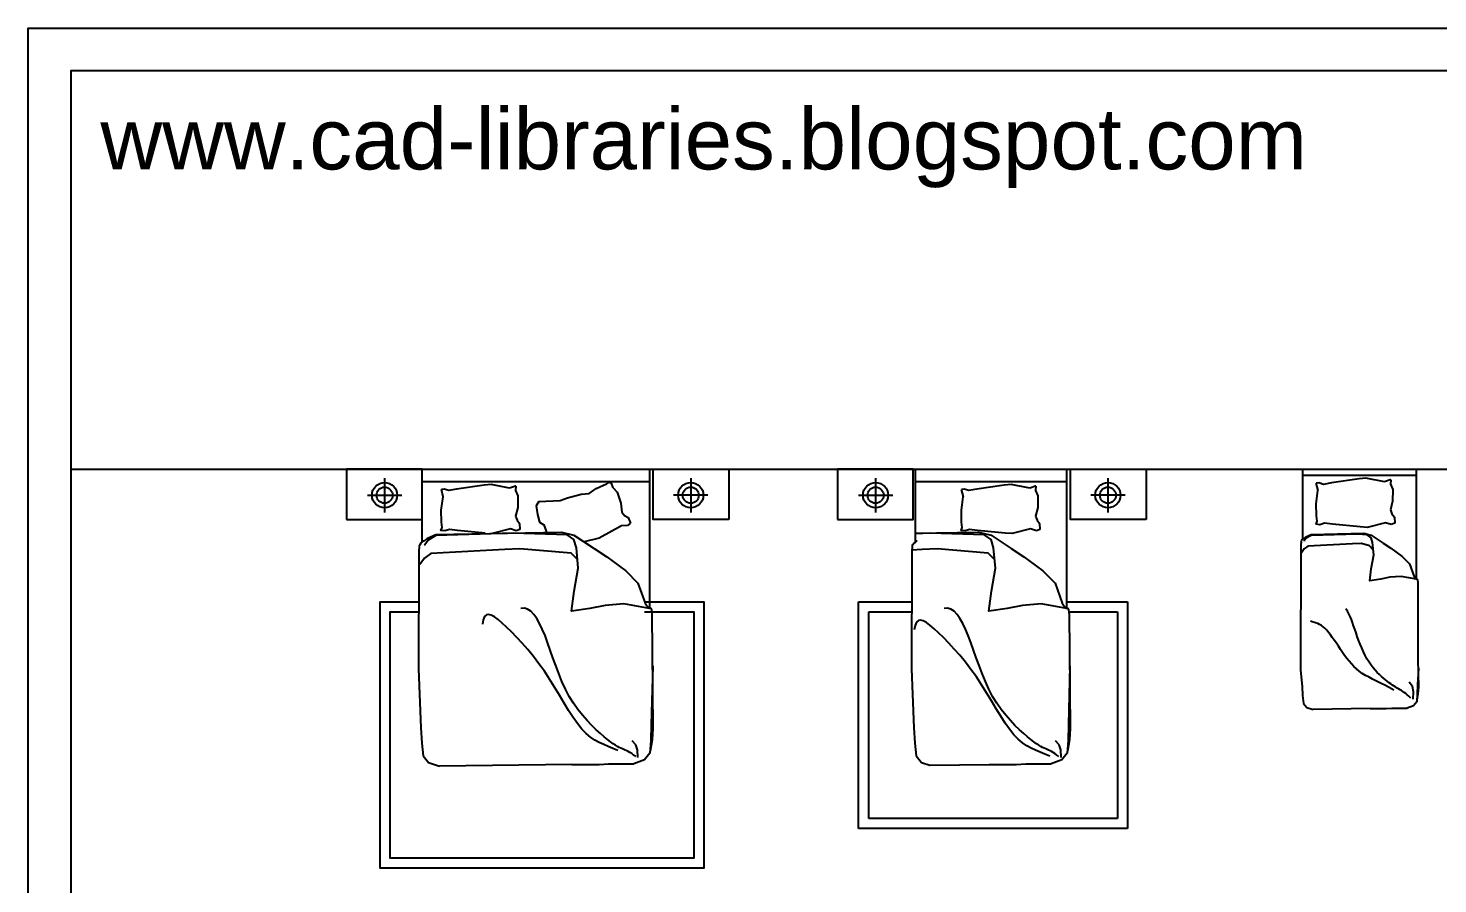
# Model space of a CAD drawing. Header units: inches. Extents: x 8.1 to 50.6, y 12.7 to 37.5.
# Drawn here: x 29.55 to 40.73, y 30.74 to 37.52 of the extents above; entities that cross this region are included whole.
import ezdxf

# ---------------------------------------------------------------- set-up
doc = ezdxf.new("R2010")
doc.units = ezdxf.units.IN
doc.header["$MEASUREMENT"] = 0
for name, color, linetype in [('02', 2, 'Continuous'), ('1', 1, 'Continuous'), ('kadrbm', 4, 'Continuous')]:
    doc.layers.add(name, color=color, linetype=linetype)
doc.styles.add('bmmm', font='swissel.ttf')

# ---------------------------------------------------------------- blocks, each defined once
blk = doc.blocks.new('kadrbm')
at = {"layer": 'kadrbm', "color": 4}
blk.add_lwpolyline([(0, 0), (0, 24.797), (21, 24.797), (21, 0), (0, 0)], close=True, dxfattribs=at)
blk.add_lwpolyline([(20.663, 0.326), (20.663, 24.46), (0.337, 24.46), (0.337, 0.326), (20.663, 0.326)], dxfattribs=at)
at = {"layer": 'kadrbm', "color": 211, "true_color": 0xf674fb, "style": 'bmmm'}
blk.add_text('www.cad-libraries.blogspot.com', height=0.48513, dxfattribs=at).set_placement((0.573, 23.677))

msp = doc.modelspace()

# ---------------------------------------------------------------- linework, layer by layer
at = {"layer": '02'}
for p, q in [((32.675, 33.446), (32.675, 34.025)), ((36.584, 33.446), (36.584, 34.025)), ((37.784, 32.923), (37.784, 34.025)), ((39.657, 33.469), (39.657, 34.025)), ((40.557, 33.155), (40.557, 34.025)), ((32.376, 33.954), (32.376, 33.682)), ((33.22, 33.904), (33.165, 33.898)), ((33.367, 33.873), (33.22, 33.904)), ((33.413, 33.89), (33.367, 33.873)), ((33.417, 33.889), (33.413, 33.89)), ((33.417, 33.889), (33.413, 33.855)), ((33.417, 33.889), (33.413, 33.855)), ((33.998, 33.832), (34.054, 33.87)), ((33.998, 33.832), (34.054, 33.87)), ((34.054, 33.87), (34.134, 33.907)), ((34.187, 33.876), (34.219, 33.841)), ((34.803, 33.954), (34.803, 33.682)), ((36.269, 33.954), (36.269, 33.682)), ((37.784, 33.925), (36.586, 33.925)), ((37.343, 33.904), (37.289, 33.898)), ((37.491, 33.873), (37.343, 33.904)), ((37.536, 33.89), (37.491, 33.873)), ((37.54, 33.889), (37.536, 33.89)), ((37.54, 33.889), (37.537, 33.855)), ((37.54, 33.889), (37.537, 33.855)), ((38.111, 33.954), (38.111, 33.682)), ((39.778, 33.855), (39.763, 33.913)), ((40.157, 33.954), (40.102, 33.948)), ((40.304, 33.923), (40.157, 33.954)), ((40.35, 33.94), (40.304, 33.923)), ((40.354, 33.939), (40.35, 33.94)), ((40.354, 33.939), (40.351, 33.905)), ((40.354, 33.939), (40.351, 33.905)), ((40.351, 33.905), (40.369, 33.862)), ((32.24, 33.818), (32.512, 33.818)), ((32.841, 33.805), (32.826, 33.863)), ((33.413, 33.855), (33.432, 33.812)), ((33.432, 33.812), (33.431, 33.72)), ((33.6, 33.767), (33.769, 33.777)), ((33.769, 33.777), (33.826, 33.798)), ((33.826, 33.798), (33.935, 33.827)), ((33.935, 33.827), (33.998, 33.832)), ((34.219, 33.841), (34.25, 33.754)), ((34.25, 33.754), (34.257, 33.684)), ((34.939, 33.818), (34.667, 33.818)), ((36.133, 33.818), (36.405, 33.818)), ((36.965, 33.805), (36.949, 33.863)), ((37.537, 33.855), (37.555, 33.812)), ((37.555, 33.812), (37.554, 33.72)), ((38.247, 33.818), (37.975, 33.818)), ((40.368, 33.77), (40.352, 33.701)), ((40.369, 33.862), (40.368, 33.77)), ((33.431, 33.72), (33.414, 33.652)), ((33.414, 33.652), (33.426, 33.619)), ((34.257, 33.684), (34.279, 33.658)), ((34.279, 33.658), (34.307, 33.64)), ((37.554, 33.72), (37.538, 33.652)), ((37.538, 33.652), (37.549, 33.619)), ((40.352, 33.701), (40.363, 33.669)), ((40.363, 33.669), (40.383, 33.643)), ((40.383, 33.643), (40.386, 33.595)), ((33.374, 33.55), (33.228, 33.513)), ((33.42, 33.536), (33.374, 33.55)), ((33.449, 33.545), (33.42, 33.536)), ((33.426, 33.619), (33.446, 33.593)), ((33.446, 33.593), (33.449, 33.545)), ((34.254, 33.576), (34.076, 33.476)), ((34.302, 33.577), (34.254, 33.576)), ((34.326, 33.596), (34.302, 33.577)), ((34.307, 33.64), (34.326, 33.596)), ((37.498, 33.55), (37.352, 33.513)), ((37.544, 33.536), (37.498, 33.55)), ((37.572, 33.545), (37.544, 33.536)), ((37.549, 33.619), (37.569, 33.593)), ((37.569, 33.593), (37.572, 33.545)), ((40.166, 33.563), (40.111, 33.566)), ((40.312, 33.6), (40.166, 33.563)), ((40.358, 33.585), (40.312, 33.6)), ((40.386, 33.595), (40.358, 33.585)), ((37.352, 33.513), (37.297, 33.517)), ((39.642, 33.445), (39.641, 33.428)), ((39.641, 33.428), (39.641, 33.389)), ((32.648, 33.313), (32.645, 32.442)), ((32.65, 33.406), (32.647, 33.379)), ((32.647, 33.379), (32.648, 33.313)), ((36.557, 33.313), (36.553, 32.442)), ((36.559, 33.406), (36.556, 33.379)), ((36.556, 33.379), (36.557, 33.313)), ((39.641, 33.389), (39.639, 32.431)), ((40.214, 33.398), (40.202, 33.398)), ((40.556, 33.153), (40.558, 33.154)), ((40.572, 32.517), (40.57, 33.122)), ((36.134, 31.173), (36.134, 32.973)), ((36.134, 32.973), (36.556, 32.973)), ((37.784, 32.973), (38.266, 32.973)), ((38.266, 32.973), (38.266, 31.173)), ((34.473, 32.92), (34.477, 32.922)), ((34.5, 32.585), (34.497, 32.868)), ((36.214, 31.253), (36.214, 32.893)), ((36.214, 32.893), (36.555, 32.893)), ((37.781, 32.92), (37.785, 32.922)), ((37.803, 32.893), (38.186, 32.893)), ((37.808, 32.585), (37.805, 32.868)), ((38.186, 32.893), (38.186, 31.253)), ((34.506, 31.966), (34.5, 32.585)), ((37.814, 31.966), (37.808, 32.585)), ((32.645, 32.442), (32.664, 31.974)), ((34.502, 32.464), (34.49, 31.996)), ((36.553, 32.442), (36.572, 31.974)), ((37.81, 32.464), (37.798, 31.996)), ((39.639, 32.431), (39.65, 32.301)), ((40.573, 32.445), (40.566, 32.314)), ((40.575, 32.296), (40.572, 32.517)), ((39.65, 32.301), (39.654, 32.228)), ((40.526, 32.301), (40.5, 32.335)), ((40.534, 32.259), (40.526, 32.301)), ((40.566, 32.314), (40.564, 32.24)), ((39.654, 32.228), (39.661, 32.167)), ((40.53, 32.2), (40.534, 32.259)), ((40.564, 32.24), (40.559, 32.18)), ((40.562, 32.191), (40.572, 32.244)), ((40.572, 32.244), (40.575, 32.296)), ((39.661, 32.167), (39.687, 32.135)), ((39.687, 32.135), (39.738, 32.118)), ((40.189, 32.125), (39.738, 32.118)), ((40.189, 32.125), (40.317, 32.125)), ((40.317, 32.125), (40.363, 32.128)), ((40.363, 32.128), (40.483, 32.128)), ((40.534, 32.147), (40.483, 32.128)), ((40.559, 32.18), (40.534, 32.147)), ((32.664, 31.974), (32.67, 31.852)), ((34.49, 31.996), (34.487, 31.873)), ((34.501, 31.88), (34.506, 31.966)), ((36.572, 31.974), (36.579, 31.852)), ((37.798, 31.996), (37.795, 31.873)), ((37.809, 31.88), (37.814, 31.966)), ((34.368, 31.839), (34.339, 31.87)), ((34.487, 31.873), (34.479, 31.772)), ((34.484, 31.791), (34.501, 31.88)), ((37.725, 31.839), (37.695, 31.87)), ((37.795, 31.873), (37.787, 31.772)), ((37.792, 31.791), (37.809, 31.88)), ((32.67, 31.852), (32.681, 31.751)), ((32.681, 31.751), (32.725, 31.698)), ((34.382, 31.798), (34.368, 31.839)), ((34.384, 31.738), (34.382, 31.798)), ((34.479, 31.772), (34.437, 31.718)), ((36.579, 31.852), (36.59, 31.751)), ((36.59, 31.751), (36.634, 31.698)), ((37.738, 31.798), (37.725, 31.839)), ((37.741, 31.738), (37.738, 31.798)), ((37.787, 31.772), (37.745, 31.718)), ((32.725, 31.698), (32.81, 31.669)), ((33.861, 31.681), (32.81, 31.669)), ((33.861, 31.681), (34.076, 31.681)), ((34.076, 31.681), (34.152, 31.686)), ((34.152, 31.686), (34.352, 31.686)), ((34.437, 31.718), (34.352, 31.686)), ((36.634, 31.698), (36.7, 31.676)), ((36.7, 31.676), (37.169, 31.681)), ((37.169, 31.681), (37.384, 31.681)), ((37.384, 31.681), (37.46, 31.686)), ((37.46, 31.686), (37.66, 31.686)), ((37.745, 31.718), (37.66, 31.686)), ((38.186, 31.253), (36.214, 31.253)), ((38.266, 31.173), (36.134, 31.173))]:
    msp.add_line(p, q, dxfattribs=at)
for points in [[(32.073, 33.625), (32.673, 33.625), (32.673, 34.025), (32.073, 34.025)], [(35.106, 33.625), (34.506, 33.625), (34.506, 34.025), (35.106, 34.025)], [(35.966, 33.625), (36.566, 33.625), (36.566, 34.025), (35.966, 34.025)], [(38.414, 33.625), (37.814, 33.625), (37.814, 34.025), (38.414, 34.025)]]:
    msp.add_lwpolyline(points, close=True, dxfattribs=at)
for points in [[(32.675, 34.025), (34.476, 34.025), (34.476, 32.923)], [(36.584, 34.025), (37.784, 34.025)], [(39.657, 34.025), (40.557, 34.025)], [(34.476, 33.925), (32.675, 33.925)], [(33.165, 33.898), (32.947, 33.865), (32.884, 33.855), (32.847, 33.867), (32.826, 33.863)], [(34.187, 33.876), (34.176, 33.913), (34.152, 33.92), (34.134, 33.907)], [(37.784, 33.925), (36.584, 33.925)], [(37.289, 33.898), (37.071, 33.865), (37.008, 33.855), (36.97, 33.867), (36.949, 33.863)], [(40.557, 33.975), (39.657, 33.975)], [(40.102, 33.948), (39.884, 33.915), (39.821, 33.904), (39.784, 33.916), (39.763, 33.913)], [(33.174, 33.517), (32.954, 33.539), (32.891, 33.547), (32.854, 33.534), (32.823, 33.537), (32.832, 33.562), (32.827, 33.603), (32.825, 33.699), (32.839, 33.805)], [(33.6, 33.767), (33.577, 33.733), (33.588, 33.664), (33.605, 33.603), (33.638, 33.583), (33.657, 33.533), (33.658, 33.524)], [(37.297, 33.517), (37.078, 33.539), (37.014, 33.547), (36.978, 33.534), (36.947, 33.537), (36.955, 33.562), (36.95, 33.603), (36.949, 33.699), (36.962, 33.805)], [(40.111, 33.566), (39.892, 33.589), (39.828, 33.597), (39.791, 33.583), (39.761, 33.587), (39.769, 33.612), (39.764, 33.653), (39.762, 33.749), (39.776, 33.855)], [(32.651, 33.408), (32.657, 33.427), (32.665, 33.441), (32.675, 33.446), (32.687, 33.457), (32.689, 33.457)], [(34.476, 32.919), (34.274, 32.955), (34.125, 32.943), (34.004, 32.919), (33.859, 32.899), (33.879, 33.056), (33.911, 33.239), (33.897, 33.401), (33.876, 33.467), (33.823, 33.504), (33.396, 33.516), (32.783, 33.498), (32.72, 33.46), (32.694, 33.424), (32.69, 33.42)], [(32.691, 33.457), (32.715, 33.478), (32.783, 33.507), (33.778, 33.526), (33.877, 33.501), (34.037, 33.394), (34.138, 33.328), (34.289, 33.217), (34.385, 33.119), (34.442, 32.962), (34.47, 32.92)], [(34.076, 33.476), (33.958, 33.447)], [(36.56, 33.408), (36.565, 33.427), (36.574, 33.441), (36.584, 33.446), (36.596, 33.457), (36.598, 33.457)], [(36.584, 33.516), (37.085, 33.526), (37.185, 33.501), (37.345, 33.394), (37.445, 33.328), (37.596, 33.217), (37.693, 33.119), (37.749, 32.962), (37.777, 32.92)], [(37.784, 32.919), (37.582, 32.955), (37.433, 32.943), (37.312, 32.919), (37.167, 32.899), (37.187, 33.056), (37.219, 33.239), (37.205, 33.401), (37.184, 33.467), (37.131, 33.504), (36.704, 33.516), (36.584, 33.512)], [(39.643, 33.446), (39.646, 33.457), (39.651, 33.466), (39.657, 33.469), (39.665, 33.475), (39.666, 33.475)], [(40.211, 33.388), (40.184, 33.416), (40.121, 33.436), (40.05, 33.432), (39.697, 33.414), (39.667, 33.392), (39.645, 33.362)], [(40.557, 33.153), (40.436, 33.174), (40.347, 33.167), (40.274, 33.152), (40.188, 33.14), (40.199, 33.235), (40.219, 33.345), (40.21, 33.442), (40.197, 33.481), (40.166, 33.503), (40.09, 33.51), (39.722, 33.499), (39.684, 33.477), (39.668, 33.455), (39.666, 33.453)], [(39.667, 33.475), (39.681, 33.488), (39.722, 33.505), (40.139, 33.517), (40.198, 33.501), (40.294, 33.438), (40.354, 33.398), (40.445, 33.331), (40.503, 33.273), (40.537, 33.178), (40.553, 33.153)], [(33.899, 33.312), (33.854, 33.358), (33.448, 33.392), (33.33, 33.386), (32.742, 33.356), (32.692, 33.319), (32.655, 33.269)], [(37.207, 33.312), (37.162, 33.358), (36.756, 33.392), (36.637, 33.386), (36.556, 33.381)], [(40.57, 33.123), (40.568, 33.147), (40.561, 33.154), (40.557, 33.155)], [(34.437, 32.973), (34.908, 32.973), (34.908, 30.859), (32.341, 30.859), (32.341, 32.973), (32.647, 32.973)], [(34.437, 32.893), (34.828, 32.893), (34.828, 30.939), (32.421, 30.939), (32.421, 32.893), (32.647, 32.893)], [(34.225, 31.792), (34.186, 31.809), (34.149, 31.824), (34.113, 31.84), (34.077, 31.856), (34.043, 31.876), (34.008, 31.899), (33.974, 31.928), (33.94, 31.963), (33.905, 32.006), (33.871, 32.056), (33.835, 32.11), (33.799, 32.169), (33.762, 32.231), (33.724, 32.295), (33.684, 32.358), (33.643, 32.421), (33.6, 32.481), (33.556, 32.538), (33.511, 32.593), (33.467, 32.643), (33.424, 32.69), (33.382, 32.733), (33.343, 32.771), (33.307, 32.804), (33.275, 32.831), (33.246, 32.852), (33.221, 32.866), (33.2, 32.871), (33.183, 32.868), (33.169, 32.855), (33.158, 32.83), (33.151, 32.795)], [(34.367, 31.745), (34.35, 31.757), (34.335, 31.768), (34.321, 31.777), (34.308, 31.784), (34.296, 31.79), (34.284, 31.795), (34.273, 31.801), (34.261, 31.806), (34.249, 31.811), (34.236, 31.818), (34.222, 31.825), (34.206, 31.835), (34.188, 31.847), (34.167, 31.862), (34.144, 31.88), (34.117, 31.902), (34.087, 31.927), (34.054, 31.957), (34.018, 31.992), (33.982, 32.03), (33.945, 32.072), (33.908, 32.118), (33.873, 32.168), (33.84, 32.222), (33.81, 32.28), (33.782, 32.341), (33.757, 32.403), (33.733, 32.466), (33.711, 32.529), (33.689, 32.59), (33.668, 32.649), (33.648, 32.704), (33.626, 32.755), (33.605, 32.801), (33.582, 32.84), (33.559, 32.873), (33.535, 32.898), (33.51, 32.914), (33.484, 32.921), (33.457, 32.918)], [(34.497, 32.87), (34.494, 32.909), (34.483, 32.921), (34.476, 32.923)], [(37.723, 31.745), (37.706, 31.757), (37.691, 31.768), (37.677, 31.777), (37.664, 31.784), (37.652, 31.79), (37.641, 31.795), (37.629, 31.801), (37.618, 31.806), (37.605, 31.811), (37.592, 31.818), (37.578, 31.825), (37.562, 31.835), (37.544, 31.847), (37.524, 31.862), (37.5, 31.88), (37.473, 31.902), (37.443, 31.927), (37.41, 31.957), (37.374, 31.992), (37.338, 32.03), (37.301, 32.072), (37.264, 32.118), (37.229, 32.168), (37.196, 32.222), (37.166, 32.28), (37.139, 32.341), (37.113, 32.403), (37.089, 32.466), (37.067, 32.529), (37.046, 32.59), (37.025, 32.649), (37.004, 32.704), (36.982, 32.755), (36.961, 32.801), (36.938, 32.84), (36.915, 32.873), (36.891, 32.898), (36.866, 32.914), (36.84, 32.921), (36.813, 32.918)], [(37.805, 32.87), (37.802, 32.909), (37.791, 32.921), (37.784, 32.923)], [(40.513, 32.208), (40.498, 32.223), (40.484, 32.235), (40.472, 32.245), (40.46, 32.254), (40.448, 32.261), (40.438, 32.268), (40.427, 32.274), (40.416, 32.281), (40.404, 32.288), (40.393, 32.295), (40.38, 32.303), (40.368, 32.312), (40.355, 32.321), (40.341, 32.331), (40.326, 32.342), (40.311, 32.354), (40.296, 32.366), (40.279, 32.38), (40.263, 32.395), (40.246, 32.412), (40.229, 32.429), (40.213, 32.449), (40.197, 32.471), (40.181, 32.494), (40.165, 32.52), (40.151, 32.547), (40.137, 32.576), (40.123, 32.606), (40.111, 32.636), (40.099, 32.667), (40.088, 32.697), (40.078, 32.726), (40.068, 32.755), (40.059, 32.782), (40.05, 32.808), (40.041, 32.833), (40.032, 32.856), (40.021, 32.878), (40.01, 32.898), (39.996, 32.916)], [(37.65, 31.747), (37.612, 31.764), (37.574, 31.779), (37.538, 31.795), (37.503, 31.811), (37.468, 31.831), (37.433, 31.854), (37.399, 31.883), (37.365, 31.918), (37.331, 31.961), (37.296, 32.011), (37.261, 32.065), (37.225, 32.124), (37.187, 32.186), (37.149, 32.25), (37.109, 32.313), (37.068, 32.376), (37.025, 32.436), (36.981, 32.493), (36.937, 32.548), (36.892, 32.598), (36.849, 32.645), (36.808, 32.688), (36.768, 32.726), (36.732, 32.759), (36.7, 32.786), (36.672, 32.807), (36.647, 32.821), (36.626, 32.826), (36.608, 32.823), (36.594, 32.81), (36.583, 32.785), (36.576, 32.75)], [(40.378, 32.272), (40.342, 32.293), (40.307, 32.311), (40.273, 32.328), (40.241, 32.344), (40.21, 32.359), (40.181, 32.374), (40.153, 32.389), (40.127, 32.405), (40.103, 32.422), (40.081, 32.44), (40.061, 32.459), (40.041, 32.48), (40.023, 32.501), (40.005, 32.524), (39.988, 32.547), (39.972, 32.571), (39.955, 32.595), (39.938, 32.62), (39.922, 32.644), (39.906, 32.667), (39.89, 32.69), (39.875, 32.711), (39.86, 32.73), (39.846, 32.747), (39.832, 32.762), (39.818, 32.774), (39.804, 32.784), (39.789, 32.792), (39.774, 32.8), (39.757, 32.806), (39.738, 32.812), (39.717, 32.819)]]:
    msp.add_lwpolyline(points, dxfattribs=at)
for centre, radius in [((32.376, 33.818), 0.1), ((32.376, 33.818), 0.0641), ((34.803, 33.818), 0.1), ((34.803, 33.818), 0.0641), ((36.269, 33.818), 0.1), ((36.269, 33.818), 0.0641), ((38.111, 33.818), 0.1), ((38.111, 33.818), 0.0641)]:
    msp.add_circle(centre, radius, dxfattribs=at)
at = {"layer": '1'}
msp.add_line((29.887, 34.025), (50.213, 34.025), dxfattribs=at)

# ---------------------------------------------------------------- block references
at = {"layer": 'kadrbm'}
msp.add_blockref('kadrbm', (29.55, 12.725), dxfattribs=at)

doc.saveas('drawing.dxf')
